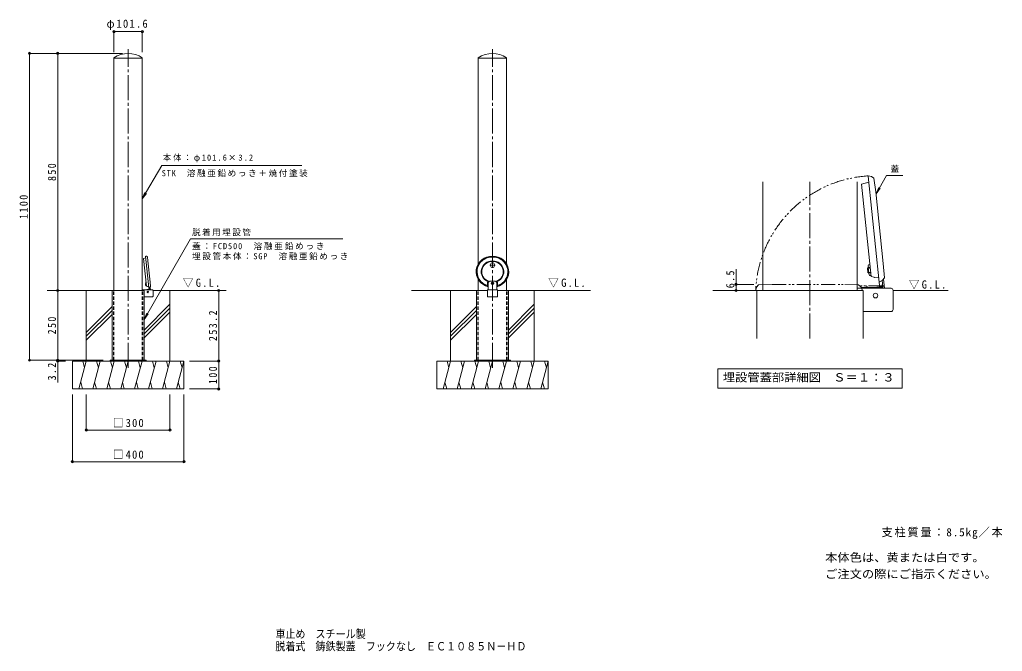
# Model space of a CAD drawing. Units: millimetres at full size, sheet at 1:10, with parts at other scales. Extents: x -1695 to 1828, y -1371 to 895.
import ezdxf
from ezdxf.enums import TextEntityAlignment as Align

# ---------------------------------------------------------------- set-up
doc = ezdxf.new("R2010")
doc.units = ezdxf.units.MM
doc.header["$LTSCALE"] = 10
doc.header["$PDMODE"] = 32
doc.header["$PDSIZE"] = 8
for name, pattern in [('CHAIN2', [12, 9, -1, 1, -1]), ('DASHED1', [1.8, 1.2, -0.6]), ('DOUBLE_CHAIN1', [8.8, 5, -1, 0.6, -0.6, 0.6, -1])]:
    doc.linetypes.add(name, pattern=pattern)
for name, color, linetype, lineweight in [('C-0', 4, 'Continuous', 9), ('C-1', 2, 'Continuous', 9), ('C-2', 3, 'Continuous', 9), ('C-4', 7, 'Continuous', 9), ('C-5', 7, 'Continuous', 9), ('C-6', 6, 'Continuous', 9), ('C-7', 2, 'Continuous', 9), ('C-9', 7, 'Continuous', 9), ('C-B', 2, 'Continuous', 9), ('D-0', 4, 'Continuous', 9), ('D-1', 2, 'Continuous', 9), ('D-2', 3, 'Continuous', 9), ('D-4', 7, 'Continuous', 9), ('D-5', 7, 'Continuous', 9), ('D-6', 2, 'Continuous', 9), ('D-9', 7, 'DOUBLE_CHAIN1', 9), ('D-B', 2, 'Continuous', 9)]:
    doc.layers.add(name, color=color, linetype=linetype, lineweight=lineweight)
doc.layers.add('F-5_F-5ﾚｲﾔ', color=2, linetype='Continuous')
doc.styles.add('ＭＳ ゴシック', font='')
doc.styles.get('ＭＳ ゴシック').set_extended_font_data('MS Gothic')

msp = doc.modelspace()

# ---------------------------------------------------------------- linework, layer by layer
at = {"layer": 'C-0', "color": 7, "linetype": 'CHAIN2'}
for p, q in [((-1306.34, -354.07), (-1306.34, 789.36)), ((0, -354.07), (0, 789.36)), ((10, 14.46), (-10, 14.46))]:
    msp.add_line(p, q, dxfattribs=at)
at = {"layer": 'C-0'}
for p, q in [((-1250.96, 37.85), (-1243.15, 40.13)), ((-1250.96, 37.85), (-1240.51, -61.5)), ((-1231.85, -67.44), (-1243.83, 46.55)), ((-1240.27, 46.22), (-1243.57, 46.77)), ((-1237.54, 44.19), (-1240.27, 46.22)), ((-1237.54, 44.19), (-1235.52, 29.69)), ((-1235.52, 29.69), (-1227.42, -47.36)), ((-7, 12.46), (-7, 16.46)), ((7, 16.46), (7, 12.46)), ((-1237.43, -62.09), (-1240.51, -61.5)), ((-1237.43, -62.09), (-1237.4, -62.42)), ((-1237.4, -62.42), (-1232.33, -62.8)), ((-1226.3, -62.77), (-1227.42, -47.36)), ((-16.84, -44.67), (-12.86, -44.15)), ((-15.5, -48.63), (-15.5, -63.32)), ((16.84, -44.67), (12.86, -44.15)), ((15.5, -48.63), (15.5, -63.31)), ((16.52, -62), (15.5, -63.31)), ((17.51, -59.29), (16.52, -62)), ((17.51, -59.29), (18, -48.63))]:
    msp.add_line(p, q, dxfattribs=at)
at = {"layer": 'C-0', "color": 2}
for p in [(-18.3, -74.22), (18.3, -99.22)]:
    msp.add_line(p, (18.3, -74.22), dxfattribs=at)
at = {"layer": 'C-0'}
for points in [[(-1231.85, -67.44), (-1228.5, -65.75), (-1226.3, -62.77)], [(-18, -48.63), (-17.51, -59.29), (-16.52, -62), (-15.5, -63.31)]]:
    msp.add_lwpolyline(points, dxfattribs=at)
at = {"layer": 'C-0', "color": 2}
msp.add_lwpolyline([(18.3, -99.22), (-18.3, -99.22), (-18.3, -74.22)], dxfattribs=at)
at = {"layer": 'C-0'}
for centre, radius, start, end in [((-1243.63, 46.57), 0.2, 74.79398, 186), ((0, 16.46), 7, 90, 180), ((0, 12.46), 7, 180, 270), ((0, 16.46), 7, 0, 90), ((0, 12.46), 7, 270, 0)]:
    msp.add_arc(centre, radius, start, end, dxfattribs=at)
for centre, major_axis, ratio, start_param, end_param in [((0, -9.27), (-58.5, 0), 0.957978, 1.8389559, 7.5858416), ((0, -9.27), (-57.5, 0), 0.957247, 1.8621399, 7.5626381), ((0, -9.27), (-55.2, 0), 0.955466, 1.8935204, 7.5312575), ((0, -9.39), (-40.56, 0), 0.956, 1.9989297, 7.4258482), ((0, -9.39), (-38.56, 0), 0.956, 1.9109137, 7.5138643), ((-10, -48.63), (-8, 0), 0.956, 5.7382374, 6.2831853), ((-10, -48.63), (-5.5, 0), 0.956, 5.2602993, 6.2831853), ((10, -48.63), (-5.5, 0), 0.956, 3.1415927, 4.1644787), ((10, -48.63), (-8, 0), 0.956, 3.1415927, 3.6865405)]:
    msp.add_ellipse(centre, major_axis=major_axis, ratio=ratio, start_param=start_param, end_param=end_param, dxfattribs=at)
at = {"layer": 'C-1'}
for p, q in [((-1363.49, -326.52), (-1363.49, -76.52)), ((-1363.49, -76.52), (-1249.19, -76.52)), ((-1219.14, -74.22), (-1255.54, -74.22)), ((-1249.19, -326.52), (-1249.19, -76.52)), ((-1219.14, -99.22), (-1249.19, -99.22)), ((-1216.84, -96.92), (-1216.84, -76.52)), ((-57.15, -326.52), (-57.15, -76.52)), ((-57.15, -76.52), (-18.3, -76.52)), ((18.3, -76.52), (57.15, -76.52)), ((57.15, -326.52), (57.15, -76.52)), ((-1371.34, -326.52), (-1371.34, -329.72)), ((-1241.34, -326.52), (-1371.34, -326.52)), ((-1318.84, -326.52), (-1318.84, -329.72)), ((-1293.84, -326.52), (-1293.84, -329.72)), ((-1241.34, -326.52), (-1241.34, -329.72)), ((-65, -326.52), (-65, -329.72)), ((65, -326.52), (-65, -326.52)), ((-12.5, -326.52), (-12.5, -329.72)), ((12.5, -326.52), (12.5, -329.72)), ((65, -326.52), (65, -329.72))]:
    msp.add_line(p, q, dxfattribs=at)
at = {"layer": 'C-1', "linetype": 'DASHED1'}
for p, q in [((-1358.99, -326.52), (-1358.99, -76.52)), ((-1253.69, -326.52), (-1253.69, -76.52)), ((-52.65, -326.52), (-52.65, -76.52)), ((52.65, -326.52), (52.65, -76.52))]:
    msp.add_line(p, q, dxfattribs=at)
at = {"layer": 'C-1', "color": 6}
msp.add_circle((-1235.84, -82.02), 2.5, dxfattribs=at)
at = {"layer": 'C-1'}
for centre, start, end in [((-1219.14, -76.52), 0, 90), ((-1219.14, -96.92), 270, 0)]:
    msp.add_arc(centre, 2.3, start, end, dxfattribs=at)
at = {"layer": 'C-2'}
for p, q in [((-1357.14, 757.82), (-1357.14, -76.52)), ((-1357.14, 756.48), (-1255.54, 756.48)), ((-1255.54, 757.82), (-1255.54, -76.52)), ((-50.8, 757.82), (-50.8, 18.52)), ((-50.8, 756.48), (50.8, 756.48)), ((50.8, 757.82), (50.8, 18.52)), ((-50.8, -37.07), (-50.8, -76.52)), ((50.8, -37.07), (50.8, -76.52))]:
    msp.add_line(p, q, dxfattribs=at)
at = {"layer": 'C-2', "linetype": 'DASHED1'}
for p, q in [((-1357.14, -326.52), (-1357.14, -76.52)), ((-1255.54, -326.52), (-1255.54, -76.52)), ((-50.8, -326.52), (-50.8, -76.52)), ((50.8, -326.52), (50.8, -76.52))]:
    msp.add_line(p, q, dxfattribs=at)
at = {"layer": 'C-2'}
for centre in [(-1306.34, 683.24), (0, 683.24)]:
    msp.add_arc(centre, 90.24, 55.74055, 124.25945, dxfattribs=at)
at = {"layer": 'C-4'}
for p, q in [((-1357.14, 854.74), (-1357.14, 777.82)), ((-1357.14, 851.74), (-1255.54, 851.74)), ((-1255.54, 854.74), (-1255.54, 777.82)), ((-1662.96, 773.48), (-1326.34, 773.48)), ((-1659.96, 773.48), (-1659.96, -326.52)), ((-1558.77, 773.48), (-1558.77, -76.52)), ((-1558.77, -76.52), (-1558.77, -406.62)), ((-981.42, -76.52), (-981.42, -329.72)), ((-1662.96, -326.52), (-1396.34, -326.52)), ((-1561.77, -329.72), (-1530.88, -329.72)), ((-978.42, -329.72), (-1086.34, -329.72)), ((-981.42, -329.72), (-981.42, -429.72)), ((-1506.34, -693.62), (-1506.34, -449.72)), ((-1456.34, -580.03), (-1456.34, -449.72)), ((-1156.34, -580.03), (-1156.34, -449.72)), ((-1106.34, -693.62), (-1106.34, -449.72)), ((-978.42, -429.72), (-1086.34, -429.72)), ((-1456.34, -577.03), (-1156.34, -577.03)), ((-1506.34, -690.62), (-1106.34, -690.62))]:
    msp.add_line(p, q, dxfattribs=at)
for p in [(-1357.14, 851.74), (-1255.54, 851.74), (-1659.96, 773.48), (-1558.77, 773.48), (-1558.77, -76.52), (-981.42, -76.52), (-1659.96, -326.52), (-1558.77, -326.52), (-1558.77, -329.72), (-981.42, -329.72), (-981.42, -429.72), (-1456.34, -577.03), (-1156.34, -577.03), (-1506.34, -690.62), (-1106.34, -690.62)]:
    msp.add_point(p, dxfattribs=at)
at = {"layer": 'C-5'}
for p, q in [((-1186.08, 371.88), (-683.58, 371.88)), ((-1255.54, 251.57), (-1240.32, 271.4)), ((-1249.19, -180.67), (-1082.9, 108.95)), ((-536.12, 108.95), (-1082.9, 108.95)), ((-1249.19, -180.67), (-1239.68, -157.55)), ((-1249.19, -180.67), (-1234.02, -160.8))]:
    msp.add_line(p, q, dxfattribs=at)
msp.add_lwpolyline([(-1186.08, 371.88), (-1255.54, 251.57), (-1245.98, 274.67)], dxfattribs=at)
at = {"layer": 'C-6', "color": 2}
for p, q in [((-1243.74, -51.88), (-1244.45, -52.76)), ((-1241.46, -52.45), (-1244.45, -52.76)), ((-1243.99, -57.14), (-1244.45, -52.76)), ((-1241, -56.83), (-1243.99, -57.14)), ((-1243.11, -57.85), (-1243.99, -57.14)), ((-1241.55, -51.65), (-1243.74, -51.88)), ((-1243.11, -57.85), (-1243.74, -51.88)), ((-1240.92, -57.62), (-1243.11, -57.85)), ((-1228.11, -72.36), (-1228.79, -65.89)), ((-1226.31, -74.22), (-1227.36, -64.2)), ((-15, -48.54), (-15, -74.22)), ((10, -43.76), (-10, -43.76)), ((15, -48.54), (15, -74.22))]:
    msp.add_line(p, q, dxfattribs=at)
at = {"layer": 'C-6', "color": 2, "linetype": 'CHAIN2'}
msp.add_line((4.54, -50.74), (-4.54, -50.74), dxfattribs=at)
at = {"layer": 'C-6'}
for p, q in [((-1350.91, -76.52), (-1596.17, -76.52)), ((-1456.34, -329.72), (-1456.34, -76.52)), ((-1216.97, -76.52), (-955.32, -76.52)), ((-1156.34, -329.72), (-1156.34, -76.52)), ((-289.83, -76.52), (-57.15, -76.52)), ((-150, -329.72), (-150, -76.52)), ((351.02, -76.52), (57.15, -76.52)), ((150, -329.72), (150, -76.52)), ((-1363.49, -133.87), (-1456.34, -226.72)), ((-1156.34, -125.6), (-1249.19, -218.45)), ((-1156.34, -139.74), (-1249.19, -232.59)), ((-57.15, -133.87), (-150, -226.72)), ((150, -125.6), (57.15, -218.45)), ((150, -139.74), (57.15, -232.59)), ((-1363.49, -148.01), (-1456.34, -240.86)), ((-1363.49, -162.15), (-1456.34, -255)), ((-1156.34, -153.88), (-1249.19, -246.73)), ((-57.15, -148.01), (-150, -240.86)), ((-57.15, -162.15), (-150, -255)), ((150, -153.88), (57.15, -246.73)), ((-1506.34, -329.72), (-1106.34, -329.72)), ((-1506.34, -429.72), (-1506.34, -329.72)), ((-1456.34, -329.72), (-1483.14, -429.72)), ((-1469.39, -329.72), (-1462.87, -354.07)), ((-1406.34, -329.72), (-1433.14, -429.72)), ((-1419.39, -329.72), (-1412.87, -354.07)), ((-1356.34, -329.72), (-1383.14, -429.72)), ((-1369.39, -329.72), (-1362.87, -354.07)), ((-1306.34, -329.72), (-1333.14, -429.72)), ((-1319.39, -329.72), (-1312.87, -354.07)), ((-1256.34, -329.72), (-1283.14, -429.72)), ((-1269.39, -329.72), (-1262.87, -354.07)), ((-1206.34, -329.72), (-1233.14, -429.72)), ((-1219.39, -329.72), (-1212.87, -354.07)), ((-1156.34, -329.72), (-1183.14, -429.72)), ((-1169.39, -329.72), (-1162.87, -354.07)), ((-1106.34, -329.72), (-1133.14, -429.72)), ((-1119.39, -329.72), (-1112.87, -354.07)), ((-1106.34, -429.72), (-1106.34, -329.72)), ((-200, -329.72), (200, -329.72)), ((-200, -429.72), (-200, -329.72)), ((-150, -329.72), (-176.79, -429.72)), ((-163.05, -329.72), (-156.52, -354.07)), ((-100, -329.72), (-126.79, -429.72)), ((-113.05, -329.72), (-106.52, -354.07)), ((-50, -329.72), (-76.79, -429.72)), ((-63.05, -329.72), (-56.52, -354.07)), ((0, -329.72), (-26.79, -429.72)), ((-13.05, -329.72), (-6.52, -354.07)), ((50, -329.72), (23.21, -429.72)), ((36.95, -329.72), (43.48, -354.07)), ((100, -329.72), (73.21, -429.72)), ((86.95, -329.72), (93.48, -354.07)), ((150, -329.72), (123.21, -429.72)), ((136.95, -329.72), (143.48, -354.07)), ((200, -329.72), (173.21, -429.72)), ((186.95, -329.72), (193.48, -354.07)), ((200, -429.72), (200, -329.72)), ((-1470.09, -429.72), (-1476.61, -405.37)), ((-1420.09, -429.72), (-1426.61, -405.37)), ((-1370.09, -429.72), (-1376.61, -405.37)), ((-1320.09, -429.72), (-1326.61, -405.37)), ((-1270.09, -429.72), (-1276.61, -405.37)), ((-1220.09, -429.72), (-1226.61, -405.37)), ((-1170.09, -429.72), (-1176.61, -405.37)), ((-1120.09, -429.72), (-1126.61, -405.37)), ((-163.75, -429.72), (-170.27, -405.37)), ((-113.75, -429.72), (-120.27, -405.37)), ((-63.75, -429.72), (-70.27, -405.37)), ((-13.75, -429.72), (-20.27, -405.37)), ((36.25, -429.72), (29.73, -405.37)), ((86.25, -429.72), (79.73, -405.37)), ((136.25, -429.72), (129.73, -405.37)), ((186.25, -429.72), (179.73, -405.37)), ((-1506.34, -429.72), (-1106.34, -429.72)), ((-200, -429.72), (200, -429.72))]:
    msp.add_line(p, q, dxfattribs=at)
at = {"layer": 'C-6', "color": 2, "linetype": 'DASHED1'}
for p, q in [((-1237.76, -73.39), (-1228.01, -72.37)), ((-1227.91, -74.22), (-1228.11, -72.36))]:
    msp.add_line(p, q, dxfattribs=at)
for centre, radius, start, end in [((-1239.05, -74.8), 1, 116.97249, 144.7887), ((-1237.23, -78.37), 5, 96, 116.97249)]:
    msp.add_arc(centre, radius, start, end, dxfattribs=at)
at = {"layer": 'C-6', "color": 2}
msp.add_arc((-1228.17, -70.88), 1.5, 276, 6, dxfattribs=at)
for centre, start_param, end_param in [((-10, -48.54), 4.712389, 6.2831853), ((10, -48.54), 3.1415927, 4.712389)]:
    msp.add_ellipse(centre, major_axis=(-5, 0), ratio=0.956, start_param=start_param, end_param=end_param, dxfattribs=at)
at = {"layer": 'C-7'}
for p, q in [((0, -49.08), (-1.5, -49.91)), ((-1.5, -51.57), (-1.5, -49.91)), ((0, -52.39), (-1.5, -51.57)), ((1.5, -49.91), (0, -49.08)), ((1.5, -51.57), (0, -52.39)), ((1.5, -51.57), (1.5, -49.91))]:
    msp.add_line(p, q, dxfattribs=at)
for major_axis in [(-4.75, 0), (-4.25, 0)]:
    msp.add_ellipse((0, -50.74), major_axis=major_axis, ratio=0.956, dxfattribs=at)
at = {"layer": 'C-9'}
for p, q in [((-1231.13, -74.22), (-1231.85, -67.44)), ((-1228.44, -69.18), (-1227.91, -74.22)), ((-1240.74, -73.69), (-1231.29, -72.7))]:
    msp.add_line(p, q, dxfattribs=at)
for centre, radius, start, end in [((-1231.63, -69.52), 3.2, 276, 6), ((-1240.43, -76.67), 3, 96, 125.24428)]:
    msp.add_arc(centre, radius, start, end, dxfattribs=at)
at = {"layer": 'C-B'}
for p, q in [((-1243.75, -49.87), (-1243.39, -49.08)), ((-1243.75, -49.87), (-1243.54, -51.86)), ((-1241.84, -48.92), (-1243.39, -49.08)), ((-1242.91, -57.83), (-1242.7, -59.82)), ((-1242.7, -59.82), (-1242.19, -60.52)), ((-1240.63, -60.36), (-1242.19, -60.52))]:
    msp.add_line(p, q, dxfattribs=at)
at = {"layer": 'D-0'}
for p, q in [((1386.67, -46.23), (1346.74, 333.73)), ((1358.59, 332.61), (1347.58, 334.45)), ((1367.68, 325.85), (1358.59, 332.61)), ((1367.68, 325.85), (1374.43, 277.51)), ((1322.97, 304.73), (1348.99, 312.33)), ((1322.97, 304.73), (1357.78, -26.44)), ((1374.43, 277.51), (1401.43, 20.7)), ((1405.15, -30.69), (1401.43, 20.7)), ((1368.04, -28.41), (1357.78, -26.44)), ((1368.04, -28.41), (1368.16, -29.52)), ((1368.16, -29.52), (1385.05, -30.78))]:
    msp.add_line(p, q, dxfattribs=at)
at = {"layer": 'D-0', "color": 7, "linetype": 'CHAIN2'}
msp.add_line((1138.35, -249.1), (1138.35, 313.16), dxfattribs=at)
at = {"layer": 'D-0', "linetype": 'DOUBLE_CHAIN1'}
for p, q in [((946.68, -64.86), (943.7, -75.62)), ((954.35, -56.52), (946.68, -64.86)), ((954.35, -56.52), (1003.14, -54.86)), ((1003.14, -54.86), (1261.36, -54.86)), ((1312.86, -56.52), (1261.36, -54.86)), ((944.32, -76.52), (1326.38, -76.52))]:
    msp.add_line(p, q, dxfattribs=at)
at = {"layer": 'D-0'}
msp.add_lwpolyline([(1386.67, -46.23), (1397.82, -40.61), (1405.15, -30.69)], dxfattribs=at)
at = {"layer": 'D-0', "linetype": 'DOUBLE_CHAIN1'}
msp.add_lwpolyline([(1326.38, -76.52), (1321.96, -64.86), (1312.86, -56.52)], dxfattribs=at)
for centre, radius, start, end in [((1373.35, -94.86), 430.08, 93.43571, 177.46807), ((944.32, -75.86), 0.667, 158.79398, 270)]:
    msp.add_arc(centre, radius, start, end, dxfattribs=at)
at = {"layer": 'D-0'}
msp.add_arc((1347.4, 333.8), 0.667, 74.79398, 186, dxfattribs=at)
at = {"layer": 'D-1'}
for p, q in [((1429.02, -68.86), (1307.68, -68.86)), ((947.85, -76.52), (1328.85, -76.52)), ((947.85, -249.1), (947.85, -76.52)), ((1328.85, -249.1), (1328.85, -76.52)), ((1436.68, -144.52), (1436.68, -76.52)), ((1429.02, -152.19), (1328.85, -152.19))]:
    msp.add_line(p, q, dxfattribs=at)
at = {"layer": 'D-1', "color": 6}
msp.add_circle((1373.35, -94.86), 8.33, dxfattribs=at)
at = {"layer": 'D-1'}
for centre, start, end in [((1429.02, -76.52), 0, 90), ((1429.02, -144.52), 270, 0)]:
    msp.add_arc(centre, 7.67, start, end, dxfattribs=at)
at = {"layer": 'D-2'}
for p, q in [((969.02, 313.16), (969.02, -76.52)), ((1307.68, 313.16), (1307.68, -76.52))]:
    msp.add_line(p, q, dxfattribs=at)
at = {"layer": 'D-4'}
for p, q in [((873.35, -54.86), (873.35, -0.64)), ((870.35, -54.86), (937.57, -54.86)), ((873.35, -76.52), (873.35, -54.86))]:
    msp.add_line(p, q, dxfattribs=at)
for p in [(873.35, -54.86), (873.35, -76.52)]:
    msp.add_point(p, dxfattribs=at)
at = {"layer": 'D-5'}
for p, q in [((1375.22, 270.04), (1413.14, 335.71)), ((1413.14, 335.71), (1471.5, 335.71)), ((1375.22, 270.04), (1384.79, 293.13)), ((1375.22, 270.04), (1390.44, 289.87)), ((807.85, -357.02), (1468.85, -357.02)), ((807.85, -357.02), (807.85, -427.02)), ((1468.85, -357.02), (1468.85, -427.02)), ((807.85, -427.02), (1468.85, -427.02))]:
    msp.add_line(p, q, dxfattribs=at)
at = {"layer": 'D-6'}
for p, q in [((1347.04, 5.61), (1344.67, 2.68)), ((1354.61, 3.72), (1344.67, 2.68)), ((1346.2, -11.91), (1344.67, 2.68)), ((1354.33, 6.38), (1347.04, 5.61)), ((1349.13, -14.28), (1347.04, 5.61)), ((1356.14, -10.86), (1346.2, -11.91)), ((1349.13, -14.28), (1346.2, -11.91)), ((1356.42, -13.52), (1349.13, -14.28)), ((1399.13, -62.65), (1396.86, -41.09)), ((1405.14, -68.86), (1401.63, -35.45))]:
    msp.add_line(p, q, dxfattribs=at)
at = {"layer": 'D-6', "linetype": 'DOUBLE_CHAIN1'}
for p, q in [((1397.74, -60.52), (1317.23, -60.52)), ((1344.02, -65.86), (1322.34, -65.86)), ((1397.74, -65.86), (1344.02, -65.86)), ((1344.07, -68.86), (1344.07, -65.52)), ((1397.74, -68.86), (1397.74, -60.52))]:
    msp.add_line(p, q, dxfattribs=at)
at = {"layer": 'D-6', "linetype": 'DASHED1'}
for p, q in [((1366.98, -66.09), (1399.46, -62.67)), ((1399.78, -68.86), (1399.13, -62.65))]:
    msp.add_line(p, q, dxfattribs=at)
at = {"layer": 'D-6', "color": 6}
for p, q in [((989.8, -76.52), (790.36, -76.52)), ((1436.25, -76.52), (1634, -76.52))]:
    msp.add_line(p, q, dxfattribs=at)
at = {"layer": 'D-6', "linetype": 'DOUBLE_CHAIN1'}
msp.add_arc((1339.07, -65.52), 5, 0, 90, dxfattribs=at)
at = {"layer": 'D-6', "linetype": 'DASHED1'}
for centre, radius, start, end in [((1362.67, -70.78), 3.33, 116.97249, 144.7887), ((1368.72, -82.66), 16.67, 96, 116.97249)]:
    msp.add_arc(centre, radius, start, end, dxfattribs=at)
at = {"layer": 'D-6'}
msp.add_arc((1398.94, -57.7), 5, 276, 6, dxfattribs=at)
at = {"layer": 'D-9'}
for p, q in [((1333.35, -65.86), (1382.52, -65.86)), ((1364.18, -68.86), (1364.18, -65.86)), ((1382.52, -65.86), (1397.68, -65.86)), ((1382.52, -68.86), (1382.52, -65.86)), ((1397.68, -68.86), (1397.68, -65.86))]:
    msp.add_line(p, q, dxfattribs=at)
at = {"layer": 'D-9', "linetype": 'Continuous'}
for p, q in [((1357.03, -67.08), (1388.52, -63.77)), ((1389.05, -68.86), (1386.67, -46.23)), ((1398.01, -52.05), (1399.78, -68.86))]:
    msp.add_line(p, q, dxfattribs=at)
at = {"layer": 'D-9'}
msp.add_arc((1333.35, -76.52), 10.67, 45.95137, 90, dxfattribs=at)
at = {"layer": 'D-9', "linetype": 'Continuous'}
for centre, radius, start, end in [((1358.07, -77.02), 10, 96, 125.24428), ((1387.4, -53.16), 10.67, 276, 6)]:
    msp.add_arc(centre, radius, start, end, dxfattribs=at)
at = {"layer": 'D-B'}
for p, q in [((1347.01, 12.31), (1348.18, 14.95)), ((1347.01, 12.31), (1347.7, 5.68)), ((1353.37, 15.49), (1348.18, 14.95)), ((1349.79, -14.21), (1350.49, -20.84)), ((1350.49, -20.84), (1352.19, -23.18)), ((1357.38, -22.63), (1352.19, -23.18))]:
    msp.add_line(p, q, dxfattribs=at)

# ---------------------------------------------------------------- texts
at = {"layer": 'C-4', "color": 2, "char_height": 29.33, "attachment_point": 7, "style": 'ＭＳ ゴシック'}
for s, insert in [('\\T1.23;\\W0.95;φ101.6', (-1383.84, 857.74)), ('\\T1.21;\\W0.95;□300', (-1361.34, -567.03)), ('\\T1.21;\\W0.95;□400', (-1361.34, -680.62))]:
    msp.add_mtext(s, dxfattribs=dict(at, insert=insert))
at = {"layer": 'C-4', "color": 2, "char_height": 29.33, "attachment_point": 7, "rotation": 90, "style": 'ＭＳ ゴシック'}
for s, insert in [('\\T1.27;\\W0.9;850', (-1564.77, 315.98)), ('\\T1.28;\\W0.9;1100', (-1665.96, 179.73)), ('\\T1.27;\\W0.9;250', (-1564.77, -234.02)), ('\\T1.28;\\W0.9;253.2', (-987.42, -258.12)), ('\\T1.27;\\W0.9;3.2', (-1564.77, -399.18)), ('\\T1.27;\\W0.9;100', (-987.42, -412.22))]:
    msp.add_mtext(s, dxfattribs=dict(at, insert=insert))
at = {"layer": 'C-5', "color": 2, "style": 'ＭＳ ゴシック', "width": 1.1}
for s, p in [('本体色は、黄または白です。', (1192.64, -1057.84)), ('ご注文の際にご指示ください。', (1192.64, -1117.31))]:
    msp.add_text(s, height=29.33, dxfattribs=at).set_placement(p, align=Align.BOTTOM_LEFT)
at = {"layer": 'C-5', "char_height": 21.99, "attachment_point": 7, "style": 'ＭＳ ゴシック'}
for s, insert in [('\\T1.26;\\W0.95;本体：φ101.6×3.2', (-1181.6, 383.1)), ('\\T1.19;STK\u3000溶融亜鉛めっき＋焼付塗装', (-1186.08, 330.58)), ('\\T1.17;脱着用埋設管', (-1077.19, 118.35)), ('\\T1.21;蓋：FCD500\u3000溶融亜鉛めっき', (-1077.19, 69.05)), ('\\T1.19;埋設管本体：SGP\u3000溶融亜鉛めっき', (-1077.19, 32.73))]:
    msp.add_mtext(s, dxfattribs=dict(at, insert=insert))
at = {"layer": 'C-5', "color": 2, "char_height": 29.33, "attachment_point": 7, "style": 'ＭＳ ゴシック'}
for s, insert in [('\\T1.22;\\W0.95;▽G.L.', (-1110.47, -66.15)), ('\\T1.22;\\W0.95;▽G.L.', (199.63, -66.15)), ('\\T1.16;支柱質量：8.5kg／本', (1395.14, -967.84))]:
    msp.add_mtext(s, dxfattribs=dict(at, insert=insert))
at = {"layer": 'D-4', "color": 2, "insert": (867.35, -68.53), "char_height": 29.33, "attachment_point": 7, "rotation": 90, "style": 'ＭＳ ゴシック'}
msp.add_mtext('\\T1.27;\\W0.9;6.5', dxfattribs=at)
at = {"layer": 'D-5', "style": 'ＭＳ ゴシック'}
msp.add_text('蓋', height=21.99, dxfattribs=at).set_placement((1427.32, 342.37), align=Align.BOTTOM_LEFT)
at = {"layer": 'D-5', "color": 2, "style": 'ＭＳ ゴシック', "width": 1.1}
msp.add_text('埋設管蓋部詳細図\u3000Ｓ＝１：３', height=29.33, dxfattribs=at).set_placement((825.85, -412.02), align=Align.BOTTOM_LEFT)
at = {"layer": 'D-5', "color": 2, "insert": (1492.63, -72.44), "char_height": 29.33, "attachment_point": 7, "style": 'ＭＳ ゴシック'}
msp.add_mtext('\\T1.22;\\W0.95;▽G.L.', dxfattribs=at)
at = {"layer": 'F-5_F-5ﾚｲﾔ', "style": 'ＭＳ ゴシック', "width": 0.9}
for s, p in [('車止め\u3000スチール製', (-778.5, -1332)), ('脱着式\u3000鋳鉄製蓋\u3000フックなし\u3000ＥＣ１０８５Ｎ－ＨＤ', (-778.5, -1376.28))]:
    msp.add_text(s, height=29.33, dxfattribs=at).set_placement(p, align=Align.BOTTOM_LEFT)

doc.saveas('drawing.dxf')
